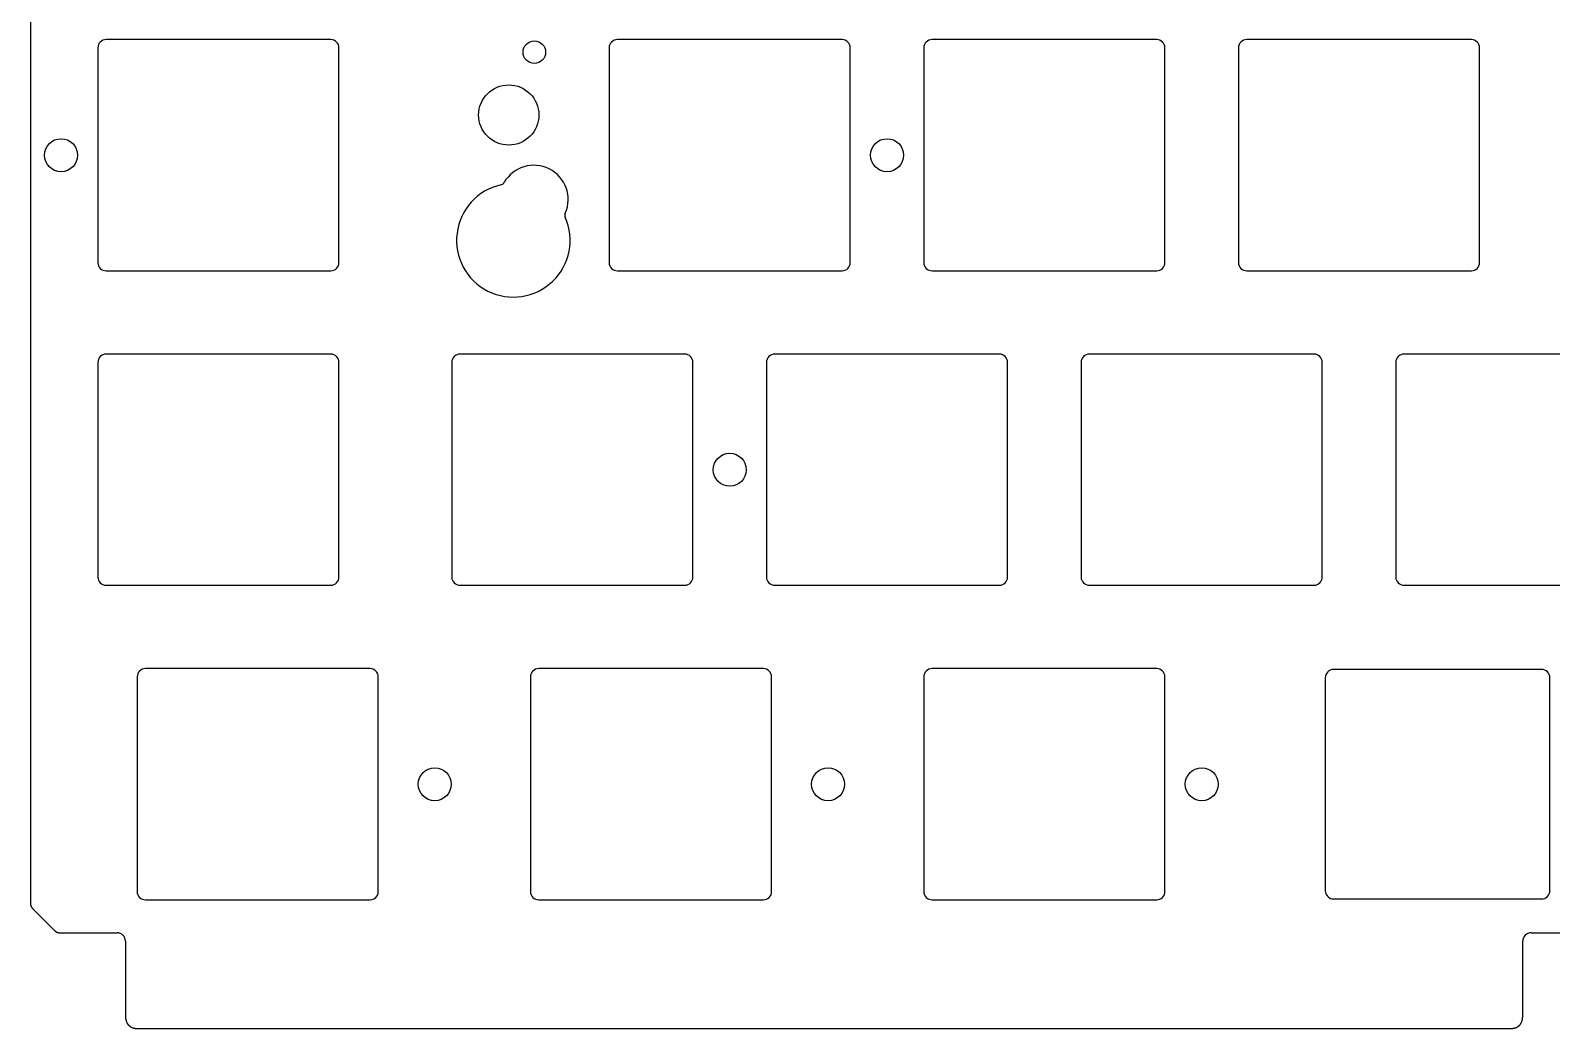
# Model space of a CAD drawing. Header units: millimetres. Extents: x -9 to 276, y -91 to 15.
# Drawn here: x -9 to 83.1, y -91 to -30.5 of the extents above; entities that cross this region are included whole.
import ezdxf

# ---------------------------------------------------------------- set-up
doc = ezdxf.new("R2010")
doc.units = ezdxf.units.MM
doc.layers.get('0').update_dxf_attribs({"linetype": 'CONTINUOUS'})
doc.layers.add('BLACK', color=7, linetype='CONTINUOUS')
doc.layers.add('Edge.Cuts', color=53, linetype='CONTINUOUS', true_color=0xc8a339)

msp = doc.modelspace()

# ---------------------------------------------------------------- linework, layer by layer
for points in [[(-4.91875, -50.65), (-4.91875, -63.65, 0.414212391), (-4.41875, -64.15), (9.18125, -64.15, 0.414213562), (9.68125, -63.65), (9.68125, -50.65, 0.414213562), (9.18125, -50.15), (-4.41875, -50.15, 0.414212391)], [(16.5125, -50.65), (16.5125, -63.65, 0.414212391), (17.0125, -64.15), (30.6125, -64.15, 0.414213562), (31.1125, -63.65), (31.1125, -50.65, 0.414213562), (30.6125, -50.15), (17.0125, -50.15, 0.414212391)]]:
    msp.add_lwpolyline(points, format="xyb", close=True)
msp.add_circle((33.3375, -57.15), 1)
at = {"layer": 'BLACK', "linetype": 'Continuous'}
for p, q in [((9.18125, -31.1), (-4.418749, -31.1)), ((-4.91875, -31.6), (-4.91875, -44.6)), ((9.68125, -44.6), (9.68125, -31.6)), ((-4.418749, -45.1), (9.18125, -45.1))]:
    msp.add_line(p, q, dxfattribs=at)
at = {"layer": 'BLACK'}
for centre, radius, start, end in [((-4.418749, -31.600001), 0.500001, 90, 179.99988541), ((9.18125, -31.6), 0.5, 0, 90), ((-4.418749, -44.599999), 0.500001, 180.00011459, 270), ((9.18125, -44.6), 0.5, 270, 0)]:
    msp.add_arc(centre, radius, start, end, dxfattribs=at)
at = {"layer": 'Edge.Cuts', "linetype": 'CONTINUOUS'}
for p, q in [((-9, 7.192893), (-9, -83.39289)), ((40.1375, -31.1), (26.5375, -31.1)), ((59.1875, -31.1), (45.5875, -31.1)), ((78.2375, -31.1), (64.6375, -31.1)), ((26.0375, -31.6), (26.0375, -44.6)), ((40.6375, -44.6), (40.6375, -31.6)), ((45.0875, -31.6), (45.0875, -44.6)), ((59.6875, -44.6), (59.6875, -31.6)), ((64.1375, -31.6), (64.1375, -44.6)), ((78.7375, -44.6), (78.7375, -31.6)), ((26.5375, -45.1), (40.1375, -45.1)), ((45.5875, -45.1), (59.1875, -45.1)), ((64.6375, -45.1), (78.2375, -45.1)), ((35.5625, -50.65), (35.5625, -63.65)), ((49.6625, -50.15), (36.0625, -50.15)), ((50.1625, -63.65), (50.1625, -50.65)), ((54.6125, -50.65), (54.6125, -63.65)), ((68.7125, -50.15), (55.1125, -50.15)), ((69.2125, -63.65), (69.2125, -50.65)), ((73.6625, -50.65), (73.6625, -63.65)), ((87.7625, -50.15), (74.1625, -50.15)), ((36.0625, -64.15), (49.6625, -64.15)), ((55.1125, -64.15), (68.7125, -64.15)), ((74.1625, -64.15), (87.7625, -64.15)), ((-9, -83.39289), (-8.99999, -83.396309)), ((-8.99999, -83.396309), (-8.99996, -83.399719)), ((-8.99996, -83.399719), (-8.99991, -83.403113)), ((-8.99991, -83.403113), (-8.99984, -83.406499)), ((-8.99984, -83.406499), (-8.999751, -83.409869)), ((-8.999751, -83.409869), (-8.999642, -83.41323)), ((-8.999642, -83.41323), (-8.999513, -83.416576)), ((-8.999513, -83.416576), (-8.999364, -83.419913)), ((-8.999364, -83.419913), (-8.999197, -83.423235)), ((-8.999197, -83.423235), (-8.999009, -83.426549)), ((-8.999009, -83.426549), (-8.998803, -83.429848)), ((-8.998803, -83.429848), (-8.998576, -83.433139)), ((-8.998576, -83.433139), (-8.998331, -83.436415)), ((-8.998331, -83.436415), (-8.998067, -83.439682)), ((-8.998067, -83.439682), (-8.997783, -83.442935)), ((-8.997783, -83.442935), (-8.99748, -83.446181)), ((-8.99748, -83.446181), (-8.997158, -83.449412)), ((-8.997158, -83.449412), (-8.996817, -83.452635)), ((-8.996817, -83.452635), (-8.996458, -83.455844)), ((-8.996458, -83.455844), (-8.996079, -83.459045)), ((-8.996079, -83.459045), (-8.995681, -83.462232)), ((-8.995681, -83.462232), (-8.995265, -83.465412)), ((-8.995265, -83.465412), (-8.99483, -83.468578)), ((-8.99483, -83.468578), (-8.994376, -83.471736)), ((-8.994376, -83.471736), (-8.993903, -83.474881)), ((-8.993903, -83.474881), (-8.993411, -83.478019)), ((-8.993411, -83.478019), (-8.992902, -83.481143)), ((-8.992902, -83.481143), (-8.992373, -83.48426)), ((-8.992373, -83.48426), (-8.991826, -83.487364)), ((-8.991826, -83.487364), (-8.99126, -83.490461)), ((-8.99126, -83.490461), (-8.990676, -83.493545)), ((-8.990676, -83.493545), (-8.990073, -83.496622)), ((-8.990073, -83.496622), (-8.989452, -83.499686)), ((-8.989452, -83.499686), (-8.988812, -83.502743)), ((-8.988812, -83.502743), (-8.988154, -83.505789)), ((-8.988154, -83.505789), (-8.987478, -83.508826)), ((-8.987478, -83.508826), (-8.986783, -83.511853)), ((-8.986783, -83.511853), (-8.98607, -83.514871)), ((-8.98607, -83.514871), (-8.985338, -83.517879)), ((-8.985338, -83.517879), (-8.984588, -83.520879)), ((-8.984588, -83.520879), (-8.98382, -83.523868)), ((-8.98382, -83.523868), (-8.983034, -83.526849)), ((-8.983034, -83.526849), (-8.982229, -83.52982)), ((-8.982229, -83.52982), (-8.981406, -83.532783)), ((-8.981406, -83.532783), (-8.980565, -83.535737)), ((-8.980565, -83.535737), (-8.979705, -83.538682)), ((-8.979705, -83.538682), (-8.978827, -83.541618)), ((-8.978827, -83.541618), (-8.977931, -83.544545)), ((-8.977931, -83.544545), (-8.977017, -83.547464)), ((-8.977017, -83.547464), (-8.976084, -83.550374)), ((-8.976084, -83.550374), (-8.975133, -83.553276)), ((-8.975133, -83.553276), (-8.974164, -83.556169)), ((-8.974164, -83.556169), (-8.973176, -83.559054)), ((-8.973176, -83.559054), (-8.97217, -83.561931)), ((-8.97217, -83.561931), (-8.971146, -83.564799)), ((-8.971146, -83.564799), (-8.970103, -83.567659)), ((-8.970103, -83.567659), (-8.969043, -83.570511)), ((-8.969043, -83.570511), (-8.967963, -83.573355)), ((-8.967963, -83.573355), (-8.966866, -83.576191)), ((-8.966866, -83.576191), (-8.96575, -83.57902)), ((-8.96575, -83.57902), (-8.964616, -83.58184)), ((-8.964616, -83.58184), (-8.963463, -83.584652)), ((-8.963463, -83.584652), (-8.961102, -83.590254)), ((-8.961102, -83.590254), (-8.958667, -83.595826)), ((-8.958667, -83.595826), (-8.956158, -83.601368)), ((-8.956158, -83.601368), (-8.953574, -83.60688)), ((-8.953574, -83.60688), (-8.950915, -83.612363)), ((-8.950915, -83.612363), (-8.948182, -83.617818)), ((-8.948182, -83.617818), (-8.945373, -83.623244)), ((-8.945373, -83.623244), (-8.942488, -83.628643)), ((-8.942488, -83.628643), (-8.939527, -83.634015)), ((-8.939527, -83.634015), (-8.93649, -83.639359)), ((-8.93649, -83.639359), (-8.933376, -83.644678)), ((-8.933376, -83.644678), (-8.930184, -83.64997)), ((-8.930184, -83.64997), (-8.926914, -83.655236)), ((-8.926914, -83.655236), (-8.923566, -83.660476)), ((-8.923566, -83.660476), (-8.920139, -83.665692)), ((-8.920139, -83.665692), (-8.916632, -83.670883)), ((-8.916632, -83.670883), (-8.913046, -83.676049)), ((-8.913046, -83.676049), (-8.909378, -83.681191)), ((-8.909378, -83.681191), (-8.90563, -83.686309)), ((-8.90563, -83.686309), (-8.901799, -83.691403)), ((-8.901799, -83.691403), (-8.897886, -83.696474)), ((-8.897886, -83.696474), (-8.89389, -83.701522)), ((-8.89389, -83.701522), (-8.88981, -83.706547)), ((-8.88981, -83.706547), (-8.885645, -83.711549)), ((-8.885645, -83.711549), (-8.881395, -83.716529)), ((-8.881395, -83.716529), (-8.877058, -83.721486)), ((-8.877058, -83.721486), (-8.872635, -83.726421)), ((-8.872635, -83.726421), (-8.868123, -83.731334)), ((-8.868123, -83.731334), (-8.863523, -83.736225)), ((-8.863523, -83.736225), (-8.858834, -83.741095)), ((-8.858834, -83.741095), (-8.854054, -83.745943)), ((-8.854054, -83.745943), (-8.853554, -83.746443)), ((-8.853554, -83.746443), (-7.546447, -85.05355)), ((-7.546447, -85.05355), (-7.544023, -85.05596)), ((-7.544023, -85.05596), (-7.54159, -85.058351)), ((-7.54159, -85.058351), (-7.539155, -85.060715)), ((-7.539155, -85.060715), (-7.536711, -85.06306)), ((-7.536711, -85.06306), (-7.534265, -85.06538)), ((-7.534265, -85.06538), (-7.531811, -85.067679)), ((-7.531811, -85.067679), (-7.529354, -85.069954)), ((-7.529354, -85.069954), (-7.526889, -85.072209)), ((-7.526889, -85.072209), (-7.524422, -85.074439)), ((-7.524422, -85.074439), (-7.521946, -85.07665)), ((-7.521946, -85.07665), (-7.519467, -85.078837)), ((-7.519467, -85.078837), (-7.51698, -85.081004)), ((-7.51698, -85.081004), (-7.514491, -85.083147)), ((-7.514491, -85.083147), (-7.511993, -85.08527)), ((-7.511993, -85.08527), (-7.509492, -85.08737)), ((-7.509492, -85.08737), (-7.506983, -85.08945)), ((-7.506983, -85.08945), (-7.504471, -85.091508)), ((-7.504471, -85.091508), (-7.501951, -85.093545)), ((-7.501951, -85.093545), (-7.499427, -85.09556)), ((-7.499427, -85.09556), (-7.496896, -85.097556)), ((-7.496896, -85.097556), (-7.494361, -85.099529)), ((-7.494361, -85.099529), (-7.491818, -85.101482)), ((-7.491818, -85.101482), (-7.489272, -85.103413)), ((-7.489272, -85.103413), (-7.486717, -85.105326)), ((-7.486717, -85.105326), (-7.484159, -85.107215)), ((-7.484159, -85.107215), (-7.481593, -85.109086)), ((-7.481593, -85.109086), (-7.479023, -85.110935)), ((-7.479023, -85.110935), (-7.476445, -85.112765)), ((-7.476445, -85.112765), (-7.473864, -85.114574)), ((-7.473864, -85.114574), (-7.471274, -85.116363)), ((-7.471274, -85.116363), (-7.46868, -85.118131)), ((-7.46868, -85.118131), (-7.466078, -85.11988)), ((-7.466078, -85.11988), (-7.463472, -85.121608)), ((-7.463472, -85.121608), (-7.460858, -85.123317)), ((-7.460858, -85.123317), (-7.458239, -85.125005)), ((-7.458239, -85.125005), (-7.455613, -85.126675)), ((-7.455613, -85.126675), (-7.452982, -85.128324)), ((-7.452982, -85.128324), (-7.450343, -85.129954)), ((-7.450343, -85.129954), (-7.447699, -85.131563)), ((-7.447699, -85.131563), (-7.445048, -85.133154)), ((-7.445048, -85.133154), (-7.442391, -85.134725)), ((-7.442391, -85.134725), (-7.439727, -85.136277)), ((-7.439727, -85.136277), (-7.437057, -85.137808)), ((-7.437057, -85.137808), (-7.434379, -85.139322)), ((-7.434379, -85.139322), (-7.431696, -85.140815)), ((-7.431696, -85.140815), (-7.429006, -85.14229)), ((-7.429006, -85.14229), (-7.426309, -85.143745)), ((-7.426309, -85.143745), (-7.423605, -85.145182)), ((-7.423605, -85.145182), (-7.420895, -85.146599)), ((-7.420895, -85.146599), (-7.418177, -85.147997)), ((-7.418177, -85.147997), (-7.415454, -85.149376)), ((-7.415454, -85.149376), (-7.412722, -85.150737)), ((-7.412722, -85.150737), (-7.409984, -85.152078)), ((-7.409984, -85.152078), (-7.407238, -85.153401)), ((-7.407238, -85.153401), (-7.404486, -85.154705)), ((-7.404486, -85.154705), (-7.401726, -85.155991)), ((-7.401726, -85.155991), (-7.39896, -85.157257)), ((-7.39896, -85.157257), (-7.396185, -85.158505)), ((-7.396185, -85.158505), (-7.393404, -85.159734)), ((-7.393404, -85.159734), (-7.390615, -85.160945)), ((-7.390615, -85.160945), (-7.387819, -85.162137)), ((-7.387819, -85.162137), (-7.385015, -85.163311)), ((-7.385015, -85.163311), (-7.379384, -85.165603)), ((-7.379384, -85.165603), (-7.373722, -85.167821)), ((-7.373722, -85.167821), (-7.36803, -85.169965)), ((-7.36803, -85.169965), (-7.362305, -85.172036)), ((-7.362305, -85.172036), (-7.356548, -85.174033)), ((-7.356548, -85.174033), (-7.350758, -85.175957)), ((-7.350758, -85.175957), (-7.344934, -85.177808)), ((-7.344934, -85.177808), (-7.339077, -85.179586)), ((-7.339077, -85.179586), (-7.333185, -85.181291)), ((-7.333185, -85.181291), (-7.327258, -85.182922)), ((-7.327258, -85.182922), (-7.321296, -85.18448)), ((-7.321296, -85.18448), (-7.315297, -85.185965)), ((-7.315297, -85.185965), (-7.309261, -85.187377)), ((-7.309261, -85.187377), (-7.303188, -85.188715)), ((-7.303188, -85.188715), (-7.297076, -85.18998)), ((-7.297076, -85.18998), (-7.290926, -85.191171)), ((-7.290926, -85.191171), (-7.284737, -85.192288)), ((-7.284737, -85.192288), (-7.278508, -85.19333)), ((-7.278508, -85.19333), (-7.272238, -85.194299)), ((-7.272238, -85.194299), (-7.265928, -85.195193)), ((-7.265928, -85.195193), (-7.259575, -85.196012)), ((-7.259575, -85.196012), (-7.25318, -85.196755)), ((-7.25318, -85.196755), (-7.246742, -85.197423)), ((-7.246742, -85.197423), (-7.240259, -85.198015)), ((-7.240259, -85.198015), (-7.233733, -85.198531)), ((-7.233733, -85.198531), (-7.227161, -85.19897)), ((-7.227161, -85.19897), (-7.220544, -85.199331)), ((-7.220544, -85.199331), (-7.21388, -85.199615)), ((-7.21388, -85.199615), (-7.207168, -85.199821)), ((-7.207168, -85.199821), (-7.200409, -85.199949)), ((-7.200409, -85.199949), (-7.193601, -85.199997)), ((-7.193601, -85.199997), (-7.192894, -85.199997)), ((-7.192894, -85.199997), (-3.750557, -85.199997)), ((81.849147, -85.199997), (90.550147, -85.199997)), ((-3.250557, -85.699997), (-3.250557, -90.199997)), ((81.349147, -90.199997), (81.349147, -85.699997)), ((-3.250557, -90.199997), (-3.250547, -90.205644)), ((-3.250547, -90.205644), (-3.250517, -90.211271)), ((-3.250517, -90.211271), (-3.250467, -90.216858)), ((-3.250467, -90.216858), (-3.250398, -90.222425)), ((-3.250398, -90.222425), (-3.250308, -90.227953)), ((-3.250308, -90.227953), (-3.2502, -90.233461)), ((-3.2502, -90.233461), (-3.250071, -90.23893)), ((-3.250071, -90.23893), (-3.249924, -90.24438)), ((-3.249924, -90.24438), (-3.249757, -90.249791)), ((-3.249757, -90.249791), (-3.249571, -90.255183)), ((81.347893, -90.2621), (81.348293, -90.251408)), ((81.348293, -90.251408), (81.348618, -90.240603)), ((81.348618, -90.240603), (81.348866, -90.229682)), ((81.348866, -90.229682), (81.349037, -90.218644)), ((81.349037, -90.218644), (81.349129, -90.207489)), ((81.349129, -90.207489), (81.349147, -90.199997)), ((-3.249571, -90.255183), (-3.249366, -90.260537)), ((-3.249366, -90.260537), (-3.249142, -90.265871)), ((-3.249142, -90.265871), (-3.2489, -90.271168)), ((-3.2489, -90.271168), (-3.248638, -90.276446)), ((-3.248638, -90.276446), (-3.248358, -90.281686)), ((-3.248358, -90.281686), (-3.248059, -90.286907)), ((-3.248059, -90.286907), (-3.247742, -90.292092)), ((-3.247742, -90.292092), (-3.247406, -90.297257)), ((-3.247406, -90.297257), (-3.247053, -90.302386)), ((-3.247053, -90.302386), (-3.246681, -90.307497)), ((-3.246681, -90.307497), (-3.246291, -90.312571)), ((-3.246291, -90.312571), (-3.245883, -90.317627)), ((-3.245883, -90.317627), (-3.245457, -90.322647)), ((-3.245457, -90.322647), (-3.245013, -90.327648)), ((-3.245013, -90.327648), (-3.244552, -90.332615)), ((-3.244552, -90.332615), (-3.244072, -90.337563)), ((-3.244072, -90.337563), (-3.243576, -90.342476)), ((-3.243576, -90.342476), (-3.243062, -90.347371)), ((-3.243062, -90.347371), (-3.242531, -90.352232)), ((-3.242531, -90.352232), (-3.241982, -90.357074)), ((-3.241982, -90.357074), (-3.241416, -90.361882)), ((-3.241416, -90.361882), (-3.240833, -90.366673)), ((-3.240833, -90.366673), (-3.240234, -90.371429)), ((-3.240234, -90.371429), (-3.239616, -90.376168)), ((-3.239616, -90.376168), (-3.238983, -90.380874)), ((-3.238983, -90.380874), (-3.238332, -90.385562)), ((-3.238332, -90.385562), (-3.237665, -90.390217)), ((-3.237665, -90.390217), (-3.236981, -90.394854)), ((-3.236981, -90.394854), (-3.236281, -90.399459)), ((-3.236281, -90.399459), (-3.235563, -90.404047)), ((-3.235563, -90.404047), (-3.234831, -90.408602)), ((-3.234831, -90.408602), (-3.23408, -90.41314)), ((-3.23408, -90.41314), (-3.233315, -90.417647)), ((-3.233315, -90.417647), (-3.232533, -90.422136)), ((-3.232533, -90.422136), (-3.231735, -90.426593)), ((-3.231735, -90.426593), (-3.23092, -90.431034)), ((-3.23092, -90.431034), (-3.230091, -90.435444)), ((-3.230091, -90.435444), (-3.229244, -90.439836)), ((-3.229244, -90.439836), (-3.228383, -90.444198)), ((-3.228383, -90.444198), (-3.227505, -90.448543)), ((-3.227505, -90.448543), (-3.226613, -90.452858)), ((-3.226613, -90.452858), (-3.225703, -90.457157)), ((-3.225703, -90.457157), (-3.22478, -90.461425)), ((-3.22478, -90.461425), (-3.22384, -90.465676)), ((-3.22384, -90.465676), (-3.222885, -90.469899)), ((-3.222885, -90.469899), (-3.221914, -90.474104)), ((-3.221914, -90.474104), (-3.220929, -90.478281)), ((-3.220929, -90.478281), (-3.219927, -90.482441)), ((-3.219927, -90.482441), (-3.218912, -90.486572)), ((-3.218912, -90.486572), (-3.21788, -90.490687)), ((-3.21788, -90.490687), (-3.216835, -90.494774)), ((-3.216835, -90.494774), (-3.215773, -90.498844)), ((-3.215773, -90.498844), (-3.214697, -90.502886)), ((-3.214697, -90.502886), (-3.213606, -90.506913)), ((-3.213606, -90.506913), (-3.212501, -90.510911)), ((-3.212501, -90.510911), (-3.211379, -90.514894)), ((-3.211379, -90.514894), (-3.210245, -90.518849)), ((-3.210245, -90.518849), (-3.209094, -90.522788)), ((-3.209094, -90.522788), (-3.207931, -90.5267)), ((-3.207931, -90.5267), (-3.206751, -90.530597)), ((-3.206751, -90.530597), (-3.205558, -90.534467)), ((-3.205558, -90.534467), (-3.20435, -90.53832)), ((-3.20435, -90.53832), (-3.203128, -90.542148)), ((-3.203128, -90.542148), (-3.201891, -90.54596)), ((-3.201891, -90.54596), (-3.20064, -90.549747)), ((-3.20064, -90.549747), (-3.199374, -90.553517)), ((-3.199374, -90.553517), (-3.198096, -90.557262)), ((-3.198096, -90.557262), (-3.196801, -90.560992)), ((-3.196801, -90.560992), (-3.195495, -90.564696)), ((-3.195495, -90.564696), (-3.194172, -90.568385)), ((-3.194172, -90.568385), (-3.192837, -90.57205)), ((-3.192837, -90.57205), (-3.191486, -90.575698)), ((-3.191486, -90.575698), (-3.190123, -90.579323)), ((-3.190123, -90.579323), (-3.188745, -90.582931)), ((-3.188745, -90.582931), (-3.187354, -90.586516)), ((-3.187354, -90.586516), (-3.185948, -90.590086)), ((-3.185948, -90.590086), (-3.184529, -90.593632)), ((-3.184529, -90.593632), (-3.183095, -90.597162)), ((-3.183095, -90.597162), (-3.181649, -90.600669)), ((-3.181649, -90.600669), (-3.180188, -90.604161)), ((-3.180188, -90.604161), (-3.178714, -90.60763)), ((-3.178714, -90.60763), (-3.177225, -90.611084)), ((-3.177225, -90.611084), (-3.175725, -90.614515)), ((-3.175725, -90.614515), (-3.174209, -90.617931)), ((-3.174209, -90.617931), (-3.172681, -90.621325)), ((-3.172681, -90.621325), (-3.171137, -90.624703)), ((-3.171137, -90.624703), (-3.169582, -90.62806)), ((-3.169582, -90.62806), (-3.168012, -90.631402)), ((-3.168012, -90.631402), (-3.16643, -90.634721)), ((-3.16643, -90.634721), (-3.164833, -90.638026)), ((-3.164833, -90.638026), (-3.163224, -90.64131)), ((-3.163224, -90.64131), (-3.1616, -90.644579)), ((-3.1616, -90.644579), (-3.159964, -90.647826)), ((-3.159964, -90.647826), (-3.158313, -90.651059)), ((-3.158313, -90.651059), (-3.15665, -90.654271)), ((-3.15665, -90.654271), (-3.154972, -90.657468)), ((-3.154972, -90.657468), (-3.153283, -90.660645)), ((-3.153283, -90.660645), (-3.151579, -90.663807)), ((-3.151579, -90.663807), (-3.149862, -90.666949)), ((-3.149862, -90.666949), (-3.148132, -90.670076)), ((-3.148132, -90.670076), (-3.146389, -90.673184)), ((-3.146389, -90.673184), (-3.144631, -90.676276)), ((-3.144631, -90.676276), (-3.142862, -90.679349)), ((-3.142862, -90.679349), (-3.141078, -90.682408)), ((-3.141078, -90.682408), (-3.139282, -90.685447)), ((-3.139282, -90.685447), (-3.137471, -90.688472)), ((-3.137471, -90.688472), (-3.135648, -90.691478)), ((-3.135648, -90.691478), (-3.133811, -90.694469)), ((-3.133811, -90.694469), (-3.131962, -90.697441)), ((-3.131962, -90.697441), (-3.130098, -90.700399)), ((-3.130098, -90.700399), (-3.128222, -90.703339)), ((-3.128222, -90.703339), (-3.126332, -90.706264)), ((-3.126332, -90.706264), (-3.12443, -90.709171)), ((-3.12443, -90.709171), (-3.122513, -90.712063)), ((-3.122513, -90.712063), (-3.120584, -90.714938)), ((-3.120584, -90.714938), (-3.11864, -90.717798)), ((-3.11864, -90.717798), (-3.116685, -90.720641)), ((-3.116685, -90.720641), (-3.114715, -90.723469)), ((-3.114715, -90.723469), (-3.112732, -90.72628)), ((-3.112732, -90.72628), (-3.110736, -90.729076)), ((-3.110736, -90.729076), (-3.108727, -90.731856)), ((-3.108727, -90.731856), (-3.106703, -90.734621)), ((-3.106703, -90.734621), (-3.104668, -90.737369)), ((-3.104668, -90.737369), (-3.102617, -90.740103)), ((-3.102617, -90.740103), (-3.100555, -90.74282)), ((-3.100555, -90.74282), (-3.098478, -90.745523)), ((-3.098478, -90.745523), (-3.096388, -90.74821)), ((-3.096388, -90.74821), (-3.094284, -90.750882)), ((-3.094284, -90.750882), (-3.092168, -90.753539)), ((-3.092168, -90.753539), (-3.090037, -90.756181)), ((-3.090037, -90.756181), (-3.087893, -90.758807)), ((-3.087893, -90.758807), (-3.085736, -90.761418)), ((-3.085736, -90.761418), (-3.083565, -90.764015)), ((-3.083565, -90.764015), (-3.08138, -90.766596)), ((-3.08138, -90.766596), (-3.079182, -90.769163)), ((-3.079182, -90.769163), (-3.076969, -90.771715)), ((-3.076969, -90.771715), (-3.074744, -90.774252)), ((-3.074744, -90.774252), (-3.072504, -90.776775)), ((-3.072504, -90.776775), (-3.070251, -90.779282)), ((-3.070251, -90.779282), (-3.067984, -90.781776)), ((-3.067984, -90.781776), (-3.065704, -90.784254)), ((-3.065704, -90.784254), (-3.063409, -90.786719)), ((-3.063409, -90.786719), (-3.0611, -90.789168)), ((-3.0611, -90.789168), (-3.058778, -90.791604)), ((-3.058778, -90.791604), (-3.056441, -90.794025)), ((-3.056441, -90.794025), (-3.054091, -90.796432)), ((-3.054091, -90.796432), (-3.051727, -90.798824)), ((-3.051727, -90.798824), (-3.049348, -90.801203)), ((-3.049348, -90.801203), (-3.044548, -90.805917)), ((-3.044548, -90.805917), (-3.039692, -90.810575)), ((-3.039692, -90.810575), (-3.034779, -90.815176)), ((-3.034779, -90.815176), (-3.029808, -90.819723)), ((-3.029808, -90.819723), (-3.024779, -90.824213)), ((-3.024779, -90.824213), (-3.019691, -90.828649)), ((-3.019691, -90.828649), (-3.014545, -90.83303)), ((-3.014545, -90.83303), (-3.00934, -90.837356)), ((-3.00934, -90.837356), (-3.004075, -90.841627)), ((-3.004075, -90.841627), (-2.99875, -90.845844)), ((-2.99875, -90.845844), (-2.993364, -90.850007)), ((-2.993364, -90.850007), (-2.987917, -90.854117)), ((-2.987917, -90.854117), (-2.982408, -90.858172)), ((-2.982408, -90.858172), (-2.976838, -90.862174)), ((-2.976838, -90.862174), (-2.971205, -90.866122)), ((-2.971205, -90.866122), (-2.965508, -90.870017)), ((-2.965508, -90.870017), (-2.959748, -90.873859)), ((-2.959748, -90.873859), (-2.953923, -90.877647)), ((-2.953923, -90.877647), (-2.948034, -90.881382)), ((-2.948034, -90.881382), (-2.942078, -90.885063)), ((-2.942078, -90.885063), (-2.936057, -90.888692)), ((-2.936057, -90.888692), (-2.929969, -90.892267)), ((-2.929969, -90.892267), (-2.923813, -90.895789)), ((-2.923813, -90.895789), (-2.917589, -90.899258)), ((-2.917589, -90.899258), (-2.911297, -90.902674)), ((-2.911297, -90.902674), (-2.904935, -90.906036)), ((-2.904935, -90.906036), (-2.898503, -90.909345)), ((-2.898503, -90.909345), (-2.892, -90.9126)), ((-2.892, -90.9126), (-2.885425, -90.915801)), ((-2.885425, -90.915801), (-2.878778, -90.918948)), ((-2.878778, -90.918948), (-2.872059, -90.922042)), ((-2.872059, -90.922042), (-2.865265, -90.925081)), ((-2.865265, -90.925081), (-2.858397, -90.928066)), ((-2.858397, -90.928066), (-2.851453, -90.930996)), ((-2.851453, -90.930996), (-2.844433, -90.933871)), ((-2.844433, -90.933871), (-2.837337, -90.936692)), ((-2.837337, -90.936692), (-2.830163, -90.939457)), ((-2.830163, -90.939457), (-2.82291, -90.942166)), ((-2.82291, -90.942166), (-2.815578, -90.94482)), ((-2.815578, -90.94482), (-2.808166, -90.947417)), ((-2.808166, -90.947417), (-2.800673, -90.949958)), ((-2.800673, -90.949958), (-2.793098, -90.952443)), ((-2.793098, -90.952443), (-2.78544, -90.954869)), ((-2.78544, -90.954869), (-2.777699, -90.957239)), ((-2.777699, -90.957239), (-2.769873, -90.95955)), ((-2.769873, -90.95955), (-2.761962, -90.961803)), ((-2.761962, -90.961803), (-2.753965, -90.963998)), ((-2.753965, -90.963998), (-2.745881, -90.966133)), ((-2.745881, -90.966133), (-2.737709, -90.968209)), ((-2.737709, -90.968209), (-2.729447, -90.970224)), ((-2.729447, -90.970224), (-2.721096, -90.972179)), ((-2.721096, -90.972179), (-2.712654, -90.974073)), ((-2.712654, -90.974073), (-2.70412, -90.975906)), ((-2.70412, -90.975906), (-2.695494, -90.977676)), ((-2.695494, -90.977676), (-2.686774, -90.979384)), ((-2.686774, -90.979384), (-2.677959, -90.981029)), ((-2.677959, -90.981029), (-2.669049, -90.98261)), ((-2.669049, -90.98261), (-2.660042, -90.984127)), ((-2.660042, -90.984127), (-2.650938, -90.985579)), ((-2.650938, -90.985579), (-2.641735, -90.986965)), ((-2.641735, -90.986965), (-2.632432, -90.988286)), ((-2.632432, -90.988286), (-2.623029, -90.98954)), ((-2.623029, -90.98954), (-2.613524, -90.990726)), ((-2.613524, -90.990726), (-2.603917, -90.991845)), ((-2.603917, -90.991845), (-2.594205, -90.992895)), ((-2.594205, -90.992895), (-2.58439, -90.993876)), ((-2.58439, -90.993876), (-2.574468, -90.994787)), ((-2.574468, -90.994787), (-2.56444, -90.995627)), ((-2.56444, -90.995627), (-2.554304, -90.996396)), ((-2.554304, -90.996396), (-2.544059, -90.997093)), ((-2.544059, -90.997093), (-2.533704, -90.997716)), ((-2.533704, -90.997716), (-2.523238, -90.998267)), ((-2.523238, -90.998267), (-2.51266, -90.998743)), ((-2.51266, -90.998743), (-2.501968, -90.999143)), ((-2.501968, -90.999143), (-2.491163, -90.999468)), ((-2.491163, -90.999468), (-2.480242, -90.999716)), ((-2.480242, -90.999716), (-2.469204, -90.999887)), ((-2.469204, -90.999887), (-2.458049, -90.999979)), ((-2.458049, -90.999979), (-2.450557, -90.999997)), ((-2.450557, -90.999997), (80.549147, -90.999997)), ((80.549147, -90.999997), (80.554794, -90.999987)), ((80.554794, -90.999987), (80.560421, -90.999957)), ((80.560421, -90.999957), (80.566008, -90.999907)), ((80.566008, -90.999907), (80.571575, -90.999838)), ((80.571575, -90.999838), (80.577103, -90.999748)), ((80.577103, -90.999748), (80.582611, -90.99964)), ((80.582611, -90.99964), (80.58808, -90.999511)), ((80.58808, -90.999511), (80.59353, -90.999364)), ((80.59353, -90.999364), (80.598941, -90.999197)), ((80.598941, -90.999197), (80.604333, -90.999011)), ((80.604333, -90.999011), (80.609687, -90.998806)), ((80.609687, -90.998806), (80.615021, -90.998582)), ((80.615021, -90.998582), (80.620318, -90.99834)), ((80.620318, -90.99834), (80.625596, -90.998078)), ((80.625596, -90.998078), (80.630836, -90.997798)), ((80.630836, -90.997798), (80.636057, -90.997499)), ((80.636057, -90.997499), (80.641242, -90.997182)), ((80.641242, -90.997182), (80.646407, -90.996846)), ((80.646407, -90.996846), (80.651536, -90.996493)), ((80.651536, -90.996493), (80.656647, -90.996121)), ((80.656647, -90.996121), (80.661721, -90.995731)), ((80.661721, -90.995731), (80.666777, -90.995323)), ((80.666777, -90.995323), (80.671797, -90.994897)), ((80.671797, -90.994897), (80.676798, -90.994453)), ((80.676798, -90.994453), (80.681765, -90.993992)), ((80.681765, -90.993992), (80.686713, -90.993512)), ((80.686713, -90.993512), (80.691626, -90.993016)), ((80.691626, -90.993016), (80.696521, -90.992502)), ((80.696521, -90.992502), (80.701381, -90.991971)), ((80.701381, -90.991971), (80.706224, -90.991422)), ((80.706224, -90.991422), (80.711032, -90.990856)), ((80.711032, -90.990856), (80.715823, -90.990273)), ((80.715823, -90.990273), (80.720579, -90.989674)), ((80.720579, -90.989674), (80.725318, -90.989056)), ((80.725318, -90.989056), (80.730024, -90.988423)), ((80.730024, -90.988423), (80.734712, -90.987772)), ((80.734712, -90.987772), (80.739367, -90.987105)), ((80.739367, -90.987105), (80.744004, -90.986421)), ((80.744004, -90.986421), (80.748609, -90.985721)), ((80.748609, -90.985721), (80.753197, -90.985003)), ((80.753197, -90.985003), (80.757752, -90.984271)), ((80.757752, -90.984271), (80.76229, -90.98352)), ((80.76229, -90.98352), (80.766797, -90.982755)), ((80.766797, -90.982755), (80.771286, -90.981973)), ((80.771286, -90.981973), (80.775743, -90.981175)), ((80.775743, -90.981175), (80.780184, -90.98036)), ((80.780184, -90.98036), (80.784594, -90.979531)), ((80.784594, -90.979531), (80.788986, -90.978684)), ((80.788986, -90.978684), (80.793348, -90.977823)), ((80.793348, -90.977823), (80.797693, -90.976945)), ((80.797693, -90.976945), (80.802008, -90.976053)), ((80.802008, -90.976053), (80.806306, -90.975143)), ((80.806306, -90.975143), (80.810575, -90.97422)), ((80.810575, -90.97422), (80.814826, -90.97328)), ((80.814826, -90.97328), (80.819049, -90.972325)), ((80.819049, -90.972325), (80.823254, -90.971354)), ((80.823254, -90.971354), (80.827431, -90.970369)), ((80.827431, -90.970369), (80.831591, -90.969367)), ((80.831591, -90.969367), (80.835722, -90.968352)), ((80.835722, -90.968352), (80.839837, -90.96732)), ((80.839837, -90.96732), (80.843924, -90.966275)), ((80.843924, -90.966275), (80.847994, -90.965213)), ((80.847994, -90.965213), (80.852036, -90.964137)), ((80.852036, -90.964137), (80.856063, -90.963046)), ((80.856063, -90.963046), (80.860061, -90.961941)), ((80.860061, -90.961941), (80.864044, -90.960819)), ((80.864044, -90.960819), (80.867999, -90.959685)), ((80.867999, -90.959685), (80.871938, -90.958534)), ((80.871938, -90.958534), (80.87585, -90.957371)), ((80.87585, -90.957371), (80.879747, -90.956191)), ((80.879747, -90.956191), (80.883617, -90.954998)), ((80.883617, -90.954998), (80.88747, -90.95379)), ((80.88747, -90.95379), (80.891298, -90.952568)), ((80.891298, -90.952568), (80.89511, -90.951331)), ((80.89511, -90.951331), (80.898897, -90.95008)), ((80.898897, -90.95008), (80.902667, -90.948814)), ((80.902667, -90.948814), (80.906412, -90.947536)), ((80.906412, -90.947536), (80.910142, -90.946241)), ((80.910142, -90.946241), (80.913846, -90.944935)), ((80.913846, -90.944935), (80.917535, -90.943612)), ((80.917535, -90.943612), (80.9212, -90.942277)), ((80.9212, -90.942277), (80.924848, -90.940926)), ((80.924848, -90.940926), (80.928473, -90.939563)), ((80.928473, -90.939563), (80.932081, -90.938185)), ((80.932081, -90.938185), (80.935666, -90.936794)), ((80.935666, -90.936794), (80.939236, -90.935388)), ((80.939236, -90.935388), (80.942782, -90.933969)), ((80.942782, -90.933969), (80.946312, -90.932535)), ((80.946312, -90.932535), (80.949819, -90.931089)), ((80.949819, -90.931089), (80.953311, -90.929628)), ((80.953311, -90.929628), (80.95678, -90.928154)), ((80.95678, -90.928154), (80.960234, -90.926665)), ((80.960234, -90.926665), (80.963665, -90.925165)), ((80.963665, -90.925165), (80.967081, -90.923649)), ((80.967081, -90.923649), (80.970475, -90.922121)), ((80.970475, -90.922121), (80.973853, -90.920577)), ((80.973853, -90.920577), (80.97721, -90.919022)), ((80.97721, -90.919022), (80.980552, -90.917452)), ((80.980552, -90.917452), (80.983871, -90.91587)), ((80.983871, -90.91587), (80.987176, -90.914273)), ((80.987176, -90.914273), (80.99046, -90.912664)), ((80.99046, -90.912664), (80.993729, -90.91104)), ((80.993729, -90.91104), (80.996976, -90.909404)), ((80.996976, -90.909404), (81.000209, -90.907753)), ((81.000209, -90.907753), (81.003421, -90.90609)), ((81.003421, -90.90609), (81.006618, -90.904412)), ((81.006618, -90.904412), (81.009795, -90.902723)), ((81.009795, -90.902723), (81.012957, -90.901019)), ((81.012957, -90.901019), (81.016099, -90.899302)), ((81.016099, -90.899302), (81.019226, -90.897572)), ((81.019226, -90.897572), (81.022334, -90.895829)), ((81.022334, -90.895829), (81.025426, -90.894071)), ((81.025426, -90.894071), (81.028499, -90.892302)), ((81.028499, -90.892302), (81.031558, -90.890518)), ((81.031558, -90.890518), (81.034597, -90.888722)), ((81.034597, -90.888722), (81.037622, -90.886911)), ((81.037622, -90.886911), (81.040628, -90.885088)), ((81.040628, -90.885088), (81.043619, -90.883251)), ((81.043619, -90.883251), (81.046591, -90.881402)), ((81.046591, -90.881402), (81.049549, -90.879538)), ((81.049549, -90.879538), (81.052489, -90.877662)), ((81.052489, -90.877662), (81.055414, -90.875772)), ((81.055414, -90.875772), (81.058321, -90.87387)), ((81.058321, -90.87387), (81.061213, -90.871953)), ((81.061213, -90.871953), (81.064088, -90.870024)), ((81.064088, -90.870024), (81.066948, -90.86808)), ((81.066948, -90.86808), (81.069791, -90.866125)), ((81.069791, -90.866125), (81.072619, -90.864155)), ((81.072619, -90.864155), (81.07543, -90.862172)), ((81.07543, -90.862172), (81.078226, -90.860176)), ((81.078226, -90.860176), (81.081006, -90.858167)), ((81.081006, -90.858167), (81.083771, -90.856143)), ((81.083771, -90.856143), (81.086519, -90.854108)), ((81.086519, -90.854108), (81.089253, -90.852057)), ((81.089253, -90.852057), (81.09197, -90.849995)), ((81.09197, -90.849995), (81.094673, -90.847918)), ((81.094673, -90.847918), (81.09736, -90.845828)), ((81.09736, -90.845828), (81.100032, -90.843724)), ((81.100032, -90.843724), (81.102689, -90.841608)), ((81.102689, -90.841608), (81.105331, -90.839477)), ((81.105331, -90.839477), (81.107957, -90.837333)), ((81.107957, -90.837333), (81.110568, -90.835176)), ((81.110568, -90.835176), (81.113165, -90.833005)), ((81.113165, -90.833005), (81.115746, -90.83082)), ((81.115746, -90.83082), (81.118313, -90.828622)), ((81.118313, -90.828622), (81.120865, -90.826409)), ((81.120865, -90.826409), (81.123402, -90.824184)), ((81.123402, -90.824184), (81.125925, -90.821944)), ((81.125925, -90.821944), (81.128432, -90.819691)), ((81.128432, -90.819691), (81.130926, -90.817424)), ((81.130926, -90.817424), (81.133404, -90.815144)), ((81.133404, -90.815144), (81.135869, -90.812849)), ((81.135869, -90.812849), (81.138318, -90.81054)), ((81.138318, -90.81054), (81.140754, -90.808218)), ((81.140754, -90.808218), (81.143175, -90.805881)), ((81.143175, -90.805881), (81.145582, -90.803531)), ((81.145582, -90.803531), (81.147974, -90.801167)), ((81.147974, -90.801167), (81.150353, -90.798788)), ((81.150353, -90.798788), (81.155067, -90.793988)), ((81.155067, -90.793988), (81.159725, -90.789132)), ((81.159725, -90.789132), (81.164326, -90.784219)), ((81.164326, -90.784219), (81.168873, -90.779248)), ((81.168873, -90.779248), (81.173363, -90.774219)), ((81.173363, -90.774219), (81.177799, -90.769131)), ((81.177799, -90.769131), (81.18218, -90.763985)), ((81.18218, -90.763985), (81.186506, -90.75878)), ((81.186506, -90.75878), (81.190777, -90.753515)), ((81.190777, -90.753515), (81.194994, -90.74819)), ((81.194994, -90.74819), (81.199157, -90.742804)), ((81.199157, -90.742804), (81.203267, -90.737357)), ((81.203267, -90.737357), (81.207322, -90.731849)), ((81.207322, -90.731849), (81.211324, -90.726278)), ((81.211324, -90.726278), (81.215272, -90.720645)), ((81.215272, -90.720645), (81.219167, -90.714948)), ((81.219167, -90.714948), (81.223009, -90.709188)), ((81.223009, -90.709188), (81.226797, -90.703363)), ((81.226797, -90.703363), (81.230532, -90.697474)), ((81.230532, -90.697474), (81.234213, -90.691518)), ((81.234213, -90.691518), (81.237842, -90.685497)), ((81.237842, -90.685497), (81.241417, -90.679409)), ((81.241417, -90.679409), (81.244939, -90.673253)), ((81.244939, -90.673253), (81.248408, -90.667029)), ((81.248408, -90.667029), (81.251824, -90.660737)), ((81.251824, -90.660737), (81.255186, -90.654375)), ((81.255186, -90.654375), (81.258495, -90.647943)), ((81.258495, -90.647943), (81.26175, -90.64144)), ((81.26175, -90.64144), (81.264951, -90.634865)), ((81.264951, -90.634865), (81.268098, -90.628218)), ((81.268098, -90.628218), (81.271192, -90.621499)), ((81.271192, -90.621499), (81.274231, -90.614705)), ((81.274231, -90.614705), (81.277216, -90.607837)), ((81.277216, -90.607837), (81.280146, -90.600893)), ((81.280146, -90.600893), (81.283021, -90.593873)), ((81.283021, -90.593873), (81.285842, -90.586777)), ((81.285842, -90.586777), (81.288607, -90.579603)), ((81.288607, -90.579603), (81.291316, -90.57235)), ((81.291316, -90.57235), (81.29397, -90.565018)), ((81.29397, -90.565018), (81.296567, -90.557606)), ((81.296567, -90.557606), (81.299108, -90.550113)), ((81.299108, -90.550113), (81.301593, -90.542538)), ((81.301593, -90.542538), (81.304019, -90.53488)), ((81.304019, -90.53488), (81.306389, -90.527139)), ((81.306389, -90.527139), (81.3087, -90.519313)), ((81.3087, -90.519313), (81.310953, -90.511402)), ((81.310953, -90.511402), (81.313148, -90.503405)), ((81.313148, -90.503405), (81.315283, -90.495321)), ((81.315283, -90.495321), (81.317359, -90.487149)), ((81.317359, -90.487149), (81.319374, -90.478887)), ((81.319374, -90.478887), (81.321329, -90.470536)), ((81.321329, -90.470536), (81.323223, -90.462094)), ((81.323223, -90.462094), (81.325056, -90.45356)), ((81.325056, -90.45356), (81.326826, -90.444934)), ((81.326826, -90.444934), (81.328534, -90.436214)), ((81.328534, -90.436214), (81.330179, -90.427399)), ((81.330179, -90.427399), (81.33176, -90.418489)), ((81.33176, -90.418489), (81.333277, -90.409482)), ((81.333277, -90.409482), (81.334729, -90.400378)), ((81.334729, -90.400378), (81.336115, -90.391175)), ((81.336115, -90.391175), (81.337436, -90.381872)), ((81.337436, -90.381872), (81.33869, -90.372469)), ((81.33869, -90.372469), (81.339876, -90.362964)), ((81.339876, -90.362964), (81.340995, -90.353357)), ((81.340995, -90.353357), (81.342045, -90.343646)), ((81.342045, -90.343646), (81.343026, -90.33383)), ((81.343026, -90.33383), (81.343937, -90.323908)), ((81.343937, -90.323908), (81.344777, -90.31388)), ((81.344777, -90.31388), (81.345546, -90.303744)), ((81.345546, -90.303744), (81.346243, -90.293499)), ((81.346243, -90.293499), (81.346866, -90.283144)), ((81.346866, -90.283144), (81.347417, -90.272678)), ((81.347417, -90.272678), (81.347893, -90.2621))]:
    msp.add_line(p, q, dxfattribs=at)
at = {"layer": 'Edge.Cuts', "linetype": 'Continuous'}
for p, q in [((-2.5375, -69.700001), (-2.5375, -82.699999)), ((11.5625, -69.2), (-2.037499, -69.2)), ((12.0625, -82.7), (12.0625, -69.7)), ((21.275, -69.7), (21.275, -82.7)), ((35.375, -69.2), (21.775, -69.2)), ((35.875, -82.7), (35.875, -69.7)), ((45.0875, -69.7), (45.0875, -82.7)), ((59.1875, -69.2), (45.5875, -69.2)), ((59.6875, -82.7), (59.6875, -69.7)), ((69.3934, -69.75), (69.3934, -82.65)), ((82.4934, -69.25), (69.8934, -69.25)), ((82.9934, -82.65), (82.9934, -69.75)), ((-2.037499, -83.2), (11.5625, -83.2)), ((21.775, -83.2), (35.375, -83.2)), ((45.5875, -83.2), (59.1875, -83.2)), ((69.8934, -83.15), (82.4934, -83.15))]:
    msp.add_line(p, q, dxfattribs=at)
at = {"layer": 'Edge.Cuts'}
for centre, radius in [((21.507466, -31.854211), 0.682877), ((19.959509, -35.667629), 1.823721), ((-7.14375, -38.1), 1), ((42.8625, -38.1), 1), ((15.478125, -76.2), 1), ((39.290625, -76.2), 1), ((61.9125, -76.2), 1)]:
    msp.add_circle(centre, radius, dxfattribs=at)
for centre, radius, start, end in [((26.5375, -31.6), 0.5, 90, 180), ((40.1375, -31.6), 0.5, 0, 90), ((45.5875, -31.6), 0.5, 90, 180), ((59.1875, -31.6), 0.5, 0, 90), ((64.6375, -31.6), 0.5, 90, 180), ((78.2375, -31.6), 0.5, 0, 90), ((21.48118, -40.78288), 2.074101, -23.6091849, 150.27869566), ((20.240379, -43.253585), 3.439006, -257.31607675, 23.98512629), ((19.4195, -39.606), 0.299835, -77.32820144, -29.70508577), ((23.6565, -41.7337), 0.299969, -203.61455876, -156.01619738), ((26.5375, -44.6), 0.5, -180, -90), ((40.1375, -44.6), 0.5, -90, 0), ((45.5875, -44.6), 0.5, -180, -90), ((59.1875, -44.6), 0.5, -90, 0), ((64.6375, -44.6), 0.5, -180, -90), ((78.2375, -44.6), 0.5, -90, 0), ((36.0625, -50.65), 0.5, 90, 180), ((49.6625, -50.65), 0.5, 0, 90), ((55.1125, -50.65), 0.5, 90, 180), ((68.7125, -50.65), 0.5, 0, 90), ((74.1625, -50.65), 0.5, 90, 180), ((36.0625, -63.65), 0.5, -180, -90), ((49.6625, -63.65), 0.5, -90, 0), ((55.1125, -63.65), 0.5, -180, -90), ((68.7125, -63.65), 0.5, -90, 0), ((74.1625, -63.65), 0.5, -180, -90), ((-2.037478, -69.700041), 0.500022, 90.00240623, 179.99541654), ((11.562522, -69.700041), 0.500041, 0.00469846, 90.00252081), ((21.775022, -69.700041), 0.500022, 90.00252081, 179.99530195), ((35.375022, -69.700041), 0.500041, 0.00469846, 90.00252081), ((45.587522, -69.700041), 0.500022, 90.00252081, 179.99530195), ((59.187522, -69.700041), 0.500041, 0.00469846, 90.00252081), ((69.893422, -69.750041), 0.500022, 90.00252081, 179.99530195), ((82.493422, -69.750041), 0.500041, 0.00469846, 90.00252081), ((-2.037478, -82.700041), 0.499959, 179.99518737, 269.99759338), ((11.562522, -82.700041), 0.499978, 269.99747878, 0.00469846), ((21.775022, -82.700041), 0.499959, 179.99530195, 269.99747878), ((35.375022, -82.700041), 0.499978, 269.99747878, 0.00469846), ((45.587522, -82.700041), 0.499959, 179.99530195, 269.99747878), ((59.187522, -82.700041), 0.499978, 269.99747878, 0.00469846), ((69.893422, -82.650041), 0.499959, 179.99530195, 269.99747878), ((82.493422, -82.650041), 0.499978, 269.99747878, 0.00469846), ((-3.750522, -85.699986), 0.499989, -0.00126053, 90.00401079), ((81.8491, -85.7), 0.499953, 89.99461363, 179.99965619)]:
    msp.add_arc(centre, radius, start, end, dxfattribs=at)

doc.saveas('drawing.dxf')
